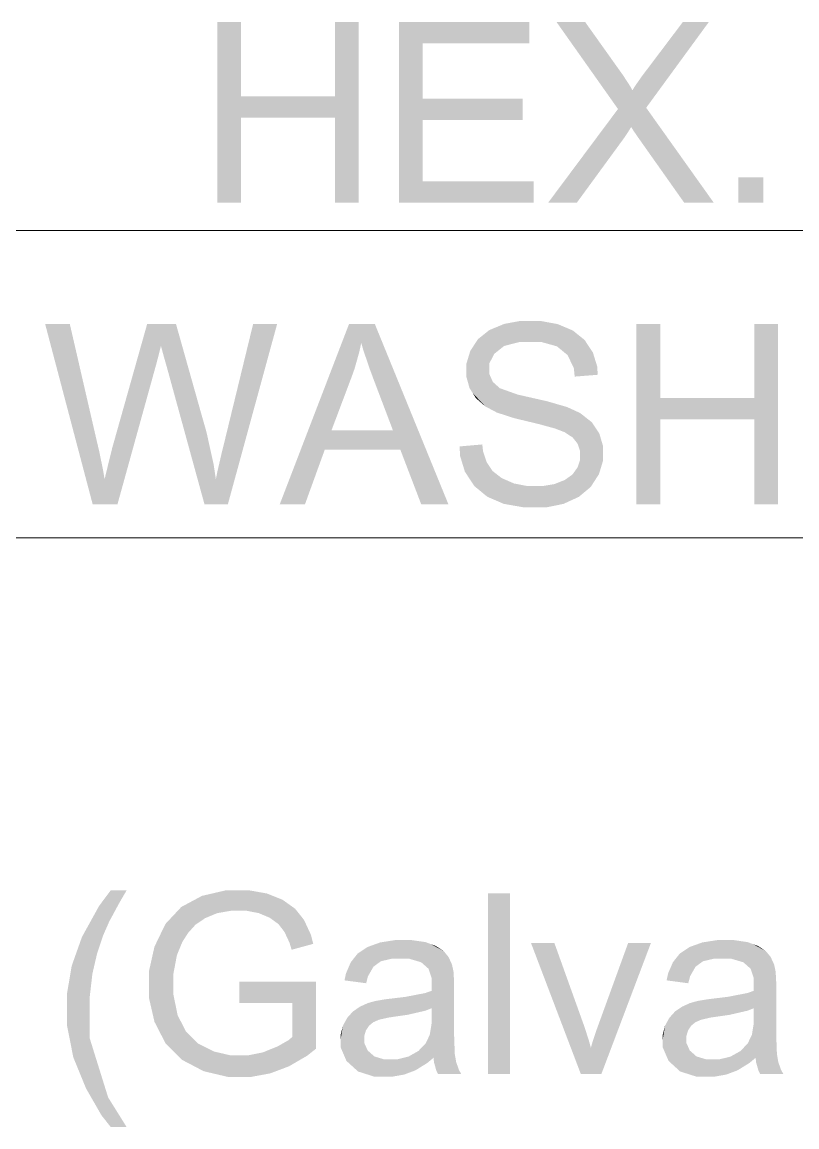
# Model space of a CAD drawing. Header units: millimetres. Extents: x 2 to 579, y 1 to 405.
# Drawn here: x 210.46 to 214.17, y 106.09 to 111.38 of the extents above; entities that cross this region are included whole.
import ezdxf

# ---------------------------------------------------------------- set-up
doc = ezdxf.new("R2010")
doc.units = ezdxf.units.MM
doc.linetypes.add('XKITLINE00', pattern=[0])
doc.layers.add('LinkedObject', color=7, linetype='Continuous', lineweight=0)

# ---------------------------------------------------------------- blocks, each defined once
blk = doc.blocks.new('*A4')
at = {"layer": 'LinkedObject'}
for points in [[(211.509, 111.0231), (211.395, 110.5142), (211.395, 111.3782)], [(211.509, 111.0231), (211.395, 111.3782), (211.509, 111.3782)], [(212.0724, 111.3782), (211.9583, 111.0231), (211.9583, 111.3782)], [(211.9583, 110.9212), (211.9583, 111.0231), (212.0724, 111.3782)], [(211.9583, 110.9212), (212.0724, 111.3782), (212.0724, 110.5142)], [(212.3782, 111.0119), (212.2642, 110.5142), (212.2642, 111.3782)], [(212.3782, 111.0119), (212.2642, 111.3782), (212.3782, 111.2763)], [(212.8888, 111.2763), (212.2642, 111.3782), (212.8888, 111.3782)], [(212.3782, 111.2763), (212.2642, 111.3782), (212.8888, 111.2763)], [(213.1557, 111.3782), (213.3125, 110.9621), (213.0186, 111.3782)], [(213.3127, 111.1574), (213.3125, 110.9621), (213.1557, 111.3782)], [(213.4474, 110.9681), (213.4491, 111.1483), (213.7469, 111.3782)], [(213.7469, 111.3782), (213.4491, 111.1483), (213.6225, 111.3782)], [(213.3372, 111.123), (213.3125, 110.9621), (213.3127, 111.1574)], [(213.4491, 111.1483), (213.4474, 110.9681), (213.4294, 111.1226)], [(213.3715, 111.0701), (213.3125, 110.9621), (213.3372, 111.123)], [(213.4294, 111.1226), (213.4474, 110.9681), (213.3956, 111.0743)], [(213.3814, 111.0516), (213.3125, 110.9621), (213.3715, 111.0701)], [(213.3125, 110.9621), (213.3814, 111.0516), (213.4474, 110.9681)], [(213.3956, 111.0743), (213.4474, 110.9681), (213.3814, 111.0516)], [(211.509, 110.9212), (211.395, 110.5142), (211.509, 111.0231)], [(211.509, 111.0231), (211.9583, 110.9212), (211.509, 110.9212)], [(211.9583, 111.0231), (211.9583, 110.9212), (211.509, 111.0231)], [(212.3782, 110.9099), (212.2642, 110.5142), (212.3782, 111.0119)], [(212.8569, 110.9099), (212.3782, 111.0119), (212.8569, 111.0119)], [(212.3782, 110.9099), (212.3782, 111.0119), (212.8569, 110.9099)], [(213.3125, 110.9621), (213.3347, 110.8137), (212.9788, 110.5142)], [(213.4474, 110.9681), (213.3757, 110.8757), (213.3125, 110.9621)], [(213.3347, 110.8137), (213.3125, 110.9621), (213.3411, 110.8224)], [(213.3411, 110.8224), (213.3125, 110.9621), (213.3616, 110.8534)], [(213.3616, 110.8534), (213.3125, 110.9621), (213.3757, 110.8757)], [(213.3757, 110.8757), (213.4474, 110.9681), (213.3843, 110.862)], [(213.3843, 110.862), (213.4474, 110.9681), (213.4022, 110.8352)], [(213.4022, 110.8352), (213.4474, 110.9681), (213.4115, 110.8221)], [(213.4115, 110.8221), (213.4474, 110.9681), (213.6289, 110.5142)], [(213.6289, 110.5142), (213.4474, 110.9681), (213.7703, 110.5142)], [(211.395, 110.5142), (211.509, 110.9212), (211.509, 110.5142)], [(211.9583, 110.9212), (212.0724, 110.5142), (211.9583, 110.5142)], [(212.3782, 110.6162), (212.2642, 110.5142), (212.3782, 110.9099)], [(212.9788, 110.5142), (213.3347, 110.8137), (213.116, 110.5142)], [(212.2642, 110.5142), (212.3782, 110.6162), (212.9087, 110.5142)], [(212.9087, 110.5142), (212.3782, 110.6162), (212.9087, 110.6162)], [(214.0086, 110.6352), (213.8876, 110.5142), (213.8876, 110.6352)], [(214.0086, 110.5142), (213.8876, 110.5142), (214.0086, 110.6352)], [(210.6893, 109.9332), (210.7989, 109.0692), (210.5713, 109.9332)], [(210.8199, 109.3667), (210.7989, 109.0692), (210.6893, 109.9332)], [(211.0597, 109.9332), (211.0995, 109.7273), (210.8953, 109.3496)], [(211.0995, 109.7273), (211.0597, 109.9332), (211.1053, 109.7482)], [(211.1053, 109.7482), (211.0597, 109.9332), (211.1183, 109.799)], [(211.1183, 109.799), (211.0597, 109.9332), (211.1256, 109.8289)], [(211.1974, 109.9332), (211.1256, 109.8289), (211.0597, 109.9332)], [(211.1256, 109.8289), (211.1974, 109.9332), (211.1278, 109.8193)], [(211.1278, 109.8193), (211.1974, 109.9332), (211.1417, 109.7685)], [(211.1417, 109.7685), (211.1974, 109.9332), (211.1535, 109.7273)], [(211.1535, 109.7273), (211.1974, 109.9332), (211.3206, 109.4955)], [(211.6816, 109.9332), (211.4316, 109.3778), (211.5667, 109.9332)], [(211.4457, 109.0692), (211.4316, 109.3778), (211.6816, 109.9332)], [(212.0257, 109.9332), (212.0372, 109.6772), (211.6939, 109.0692)], [(212.0372, 109.6772), (212.0257, 109.9332), (212.0519, 109.7182)], [(212.0519, 109.7182), (212.0257, 109.9332), (212.0752, 109.8009)], [(212.0752, 109.8009), (212.0257, 109.9332), (212.0838, 109.8425)], [(212.1488, 109.9332), (212.0838, 109.8425), (212.0257, 109.9332)], [(212.0838, 109.8425), (212.1488, 109.9332), (212.0941, 109.8072)], [(212.0941, 109.8072), (212.1488, 109.9332), (212.1247, 109.7173)], [(212.1247, 109.7173), (212.1488, 109.9332), (212.145, 109.6627)], [(212.145, 109.6627), (212.1488, 109.9332), (212.2354, 109.4243)], [(212.2354, 109.4243), (212.1488, 109.9332), (212.271, 109.331)], [(212.271, 109.331), (212.1488, 109.9332), (212.5012, 109.0692)], [(212.7679, 109.8278), (212.6968, 109.9037), (212.7325, 109.9184)], [(212.7681, 109.9332), (212.8434, 109.8468), (212.7325, 109.9184)], [(212.7325, 109.9184), (212.8434, 109.8468), (212.7679, 109.8278)], [(212.8473, 109.9479), (212.8434, 109.8468), (212.7681, 109.9332)], [(212.8908, 109.9479), (212.8434, 109.8468), (212.8473, 109.9479)], [(212.8434, 109.8468), (212.8908, 109.9479), (212.8952, 109.8468)], [(212.8908, 109.9479), (212.945, 109.8468), (212.8952, 109.8468)], [(213.0234, 109.9324), (212.8908, 109.9479), (212.9388, 109.9479)], [(213.0601, 109.917), (212.8908, 109.9479), (213.0234, 109.9324)], [(213.0202, 109.8259), (212.8908, 109.9479), (213.0601, 109.917)], [(212.945, 109.8468), (212.8908, 109.9479), (213.0202, 109.8259)], [(213.515, 109.5781), (213.4009, 109.0692), (213.4009, 109.9332)], [(213.515, 109.5781), (213.4009, 109.9332), (213.515, 109.9332)], [(214.0783, 109.9332), (213.9643, 109.5781), (213.9643, 109.9332)], [(213.9643, 109.4762), (213.9643, 109.5781), (214.0783, 109.9332)], [(213.9643, 109.4762), (214.0783, 109.9332), (214.0783, 109.0692)], [(212.6968, 109.9037), (212.7442, 109.8088), (212.6427, 109.8605)], [(212.7442, 109.8088), (212.6968, 109.9037), (212.7679, 109.8278)], [(213.0601, 109.917), (213.0457, 109.8049), (213.0202, 109.8259)], [(213.0967, 109.9015), (213.0457, 109.8049), (213.0601, 109.917)], [(213.0457, 109.8049), (213.0967, 109.9015), (213.0712, 109.784)], [(213.0712, 109.784), (213.0967, 109.9015), (213.1728, 109.8258)], [(213.1728, 109.8258), (213.0967, 109.9015), (213.1531, 109.8559)], [(212.6241, 109.832), (212.5871, 109.7096), (212.6056, 109.8035)], [(212.7205, 109.7898), (212.5871, 109.7096), (212.6241, 109.832)], [(212.6427, 109.8605), (212.7442, 109.8088), (212.6241, 109.832)], [(212.6241, 109.832), (212.7442, 109.8088), (212.7205, 109.7898)], [(213.1728, 109.8258), (213.101, 109.722), (213.0712, 109.784)], [(213.1925, 109.7958), (213.101, 109.722), (213.1728, 109.8258)], [(212.6056, 109.8035), (212.5871, 109.7096), (212.5871, 109.7423)], [(212.6968, 109.744), (212.5871, 109.7096), (212.7205, 109.7898)], [(213.2137, 109.7276), (213.101, 109.722), (213.1925, 109.7958)], [(210.8953, 109.3496), (211.0995, 109.7273), (210.9174, 109.0692)], [(211.3206, 109.4955), (211.334, 109.0692), (211.1535, 109.7273)], [(212.5871, 109.7096), (212.6968, 109.744), (212.6968, 109.7171)], [(212.6968, 109.6938), (212.5871, 109.7096), (212.6968, 109.7171)], [(212.5871, 109.7096), (212.6968, 109.6938), (212.5871, 109.6798)], [(213.2152, 109.6896), (213.101, 109.722), (213.2137, 109.7276)], [(213.101, 109.722), (213.2152, 109.6896), (213.1055, 109.6809)], [(211.6939, 109.0692), (212.0372, 109.6772), (211.9419, 109.4243)], [(212.5871, 109.6798), (212.6968, 109.6938), (212.6022, 109.626)], [(212.6022, 109.626), (212.6968, 109.6938), (212.6173, 109.6019)], [(212.6173, 109.6019), (212.6968, 109.6938), (212.7136, 109.6555)], [(212.7136, 109.6555), (212.6784, 109.5376), (212.6173, 109.6019)], [(212.7303, 109.6405), (212.6784, 109.5376), (212.7136, 109.6555)], [(212.6173, 109.6019), (212.6784, 109.5376), (212.6324, 109.5779)], [(212.6784, 109.5376), (212.7303, 109.6405), (212.7093, 109.5214)], [(212.7093, 109.5214), (212.7303, 109.6405), (212.7468, 109.6255)], [(212.7093, 109.5214), (212.7468, 109.6255), (212.7331, 109.5087)], [(212.7331, 109.5087), (212.7468, 109.6255), (212.8163, 109.4818)], [(212.8163, 109.4818), (212.7468, 109.6255), (212.833, 109.5947)], [(212.8163, 109.4818), (212.833, 109.5947), (212.8758, 109.4675)], [(212.8758, 109.4675), (212.833, 109.5947), (212.9026, 109.5789)], [(212.8758, 109.4675), (212.9026, 109.5789), (212.9353, 109.4532)], [(212.9353, 109.4532), (212.9026, 109.5789), (212.9722, 109.5631)], [(212.9353, 109.4532), (212.9722, 109.5631), (213.0121, 109.4321)], [(213.0121, 109.4321), (212.9722, 109.5631), (213.0295, 109.4253)], [(213.0295, 109.4253), (212.9722, 109.5631), (213.0566, 109.415)], [(213.0678, 109.5356), (213.0566, 109.415), (212.9722, 109.5631)], [(213.515, 109.4762), (213.4009, 109.0692), (213.515, 109.5781)], [(213.515, 109.5781), (213.9643, 109.4762), (213.515, 109.4762)], [(213.9643, 109.5781), (213.9643, 109.4762), (213.515, 109.5781)], [(211.3437, 109.4142), (211.334, 109.0692), (211.3206, 109.4955)], [(213.0937, 109.5238), (213.0566, 109.415), (213.0678, 109.5356)], [(213.0566, 109.415), (213.0937, 109.5238), (213.0956, 109.3895)], [(213.0956, 109.3895), (213.0937, 109.5238), (213.1315, 109.5064)], [(213.0956, 109.3895), (213.1315, 109.5064), (213.1075, 109.3744)], [(213.1075, 109.3744), (213.1315, 109.5064), (213.1195, 109.3592)], [(213.1315, 109.5064), (213.2051, 109.4358), (213.1195, 109.3592)], [(213.2051, 109.4358), (213.1315, 109.5064), (213.1872, 109.4624)], [(213.4009, 109.0692), (213.515, 109.4762), (213.515, 109.0692)], [(213.9643, 109.4762), (214.0783, 109.0692), (213.9643, 109.0692)], [(211.3775, 109.2615), (211.334, 109.0692), (211.3437, 109.4142)], [(211.9094, 109.331), (211.6939, 109.0692), (211.9419, 109.4243)], [(211.9419, 109.4243), (212.271, 109.331), (211.9094, 109.331)], [(212.2354, 109.4243), (212.271, 109.331), (211.9419, 109.4243)], [(213.1195, 109.3592), (213.2051, 109.4358), (213.1314, 109.3237)], [(213.1314, 109.3237), (213.2051, 109.4358), (213.2231, 109.4091)], [(213.1314, 109.3237), (213.2231, 109.4091), (213.1314, 109.3034)], [(213.1314, 109.3034), (213.2231, 109.4091), (213.1314, 109.2834)], [(213.2231, 109.4091), (213.2411, 109.313), (213.1314, 109.2834)], [(213.2411, 109.313), (213.2231, 109.4091), (213.2411, 109.3477)], [(210.8304, 109.3222), (210.7989, 109.0692), (210.8199, 109.3667)], [(210.8923, 109.339), (210.9174, 109.0692), (210.8727, 109.2592)], [(210.8953, 109.3496), (210.9174, 109.0692), (210.8923, 109.339)], [(211.4316, 109.3778), (211.4457, 109.0692), (211.4184, 109.3247)], [(212.6669, 109.3236), (212.5551, 109.3466), (212.6631, 109.3561)], [(212.5551, 109.3466), (212.6024, 109.1914), (212.5563, 109.3033)], [(212.6669, 109.3236), (212.6024, 109.1914), (212.5551, 109.3466)], [(210.8484, 109.2339), (210.7989, 109.0692), (210.8304, 109.3222)], [(211.4184, 109.3247), (211.4457, 109.0692), (211.3967, 109.2309)], [(211.6939, 109.0692), (211.9094, 109.331), (211.8146, 109.0692)], [(212.271, 109.331), (212.5012, 109.0692), (212.3711, 109.0692)], [(212.5563, 109.3033), (212.6024, 109.1914), (212.5799, 109.2257)], [(212.6847, 109.2703), (212.6024, 109.1914), (212.6669, 109.3236)], [(213.1192, 109.2464), (213.2411, 109.313), (213.2214, 109.2137)], [(213.1314, 109.2834), (213.2411, 109.313), (213.1192, 109.2464)], [(213.2214, 109.2137), (213.2411, 109.313), (213.2411, 109.2786)], [(210.856, 109.1901), (210.7989, 109.0692), (210.8484, 109.2339)], [(210.8727, 109.2592), (210.9174, 109.0692), (210.856, 109.1901)], [(211.3883, 109.1901), (211.334, 109.0692), (211.3775, 109.2615)], [(211.3967, 109.2309), (211.4457, 109.0692), (211.3883, 109.1901)], [(212.6024, 109.1914), (212.6847, 109.2703), (212.6249, 109.1571)], [(212.6249, 109.1571), (212.6847, 109.2703), (212.6869, 109.1058)], [(212.6986, 109.2495), (212.6869, 109.1058), (212.6847, 109.2703)], [(212.7126, 109.2287), (212.6869, 109.1058), (212.6986, 109.2495)], [(213.1192, 109.2464), (213.2214, 109.2137), (213.107, 109.2294)], [(210.856, 109.1901), (210.9174, 109.0692), (210.7989, 109.0692)], [(211.3883, 109.1901), (211.4457, 109.0692), (211.334, 109.0692)], [(212.7126, 109.2287), (212.7264, 109.0887), (212.6869, 109.1058)], [(212.7559, 109.195), (212.7264, 109.0887), (212.7126, 109.2287)], [(212.7264, 109.0887), (212.7559, 109.195), (212.766, 109.0716)], [(212.7853, 109.1822), (212.766, 109.0716), (212.7559, 109.195)], [(212.8147, 109.1693), (212.766, 109.0716), (212.7853, 109.1822)], [(213.0576, 109.1857), (213.182, 109.1527), (213.0327, 109.176)], [(213.0948, 109.2124), (213.2017, 109.1832), (213.0576, 109.1857)], [(213.0576, 109.1857), (213.2017, 109.1832), (213.182, 109.1527)], [(213.107, 109.2294), (213.2214, 109.2137), (213.0948, 109.2124)], [(213.2017, 109.1832), (213.0948, 109.2124), (213.2214, 109.2137)], [(212.8147, 109.1693), (212.864, 109.0545), (212.766, 109.0716)], [(212.8808, 109.1565), (212.864, 109.0545), (212.8147, 109.1693)], [(212.8808, 109.1565), (212.9225, 109.0545), (212.864, 109.0545)], [(212.9175, 109.1565), (212.9225, 109.0545), (212.8808, 109.1565)], [(212.9175, 109.1565), (212.9686, 109.0545), (212.9225, 109.0545)], [(212.9501, 109.1565), (212.9686, 109.0545), (212.9175, 109.1565)], [(213.0077, 109.1662), (213.0886, 109.0884), (212.9501, 109.1565)], [(212.9501, 109.1565), (213.0886, 109.0884), (212.9686, 109.0545)], [(213.0327, 109.176), (213.182, 109.1527), (213.0077, 109.1662)], [(213.1254, 109.1053), (213.0077, 109.1662), (213.182, 109.1527)], [(213.0886, 109.0884), (213.0077, 109.1662), (213.1254, 109.1053)], [(212.9686, 109.0545), (213.0886, 109.0884), (213.0517, 109.0715)], [(210.9253, 107.1592), (210.8296, 107.1466), (210.8849, 107.2205)], [(210.9253, 107.1592), (210.8849, 107.2205), (210.9609, 107.2205)], [(211.4361, 107.2213), (211.2726, 107.1683), (211.3221, 107.1948)], [(211.4617, 107.1237), (211.2726, 107.1683), (211.4361, 107.2213)], [(211.5009, 107.1237), (211.4361, 107.2213), (211.5007, 107.2213)], [(211.4617, 107.1237), (211.4361, 107.2213), (211.5009, 107.1237)], [(211.5007, 107.2213), (211.5336, 107.1237), (211.5009, 107.1237)], [(211.5475, 107.2213), (211.5336, 107.1237), (211.5007, 107.2213)], [(211.5336, 107.1237), (211.5475, 107.2213), (211.5932, 107.1123)], [(211.6701, 107.191), (211.5475, 107.2213), (211.6322, 107.2062)], [(211.5932, 107.1123), (211.5475, 107.2213), (211.6701, 107.191)], [(211.2726, 107.1683), (211.1208, 107.0059), (211.2231, 107.1418)], [(211.3368, 107.0879), (211.1208, 107.0059), (211.2726, 107.1683)], [(211.2726, 107.1683), (211.3654, 107.0998), (211.3368, 107.0879)], [(211.3654, 107.0998), (211.2726, 107.1683), (211.3939, 107.1118)], [(211.3939, 107.1118), (211.2726, 107.1683), (211.4617, 107.1237)], [(211.5932, 107.1123), (211.6701, 107.191), (211.62, 107.101)], [(211.6701, 107.191), (211.6468, 107.0896), (211.62, 107.101)], [(211.6468, 107.0896), (211.6701, 107.191), (211.6881, 107.0594)], [(211.7673, 107.1335), (211.6701, 107.191), (211.708, 107.1758)], [(211.7889, 107.1064), (211.6701, 107.191), (211.7673, 107.1335)], [(211.6881, 107.0594), (211.6701, 107.191), (211.7889, 107.1064)], [(212.7961, 107.2066), (212.6898, 106.3426), (212.6898, 107.2066)], [(212.7961, 106.3426), (212.6898, 106.3426), (212.7961, 107.2066)], [(210.8666, 107.0456), (210.7477, 106.9982), (210.8296, 107.1466)], [(210.8781, 107.0718), (210.8296, 107.1466), (210.9253, 107.1592)], [(210.8666, 107.0456), (210.8296, 107.1466), (210.8781, 107.0718)], [(211.2231, 107.1418), (211.1208, 107.0059), (211.1472, 107.0606)], [(211.2906, 107.0565), (211.1208, 107.0059), (211.3368, 107.0879)], [(211.6881, 107.0594), (211.7889, 107.1064), (211.7025, 107.0405)], [(211.7889, 107.1064), (211.7169, 107.0216), (211.7025, 107.0405)], [(211.7169, 107.0216), (211.7889, 107.1064), (211.7411, 106.9697)], [(211.7411, 106.9697), (211.7889, 107.1064), (211.8431, 107.0086)], [(211.8431, 107.0086), (211.7889, 107.1064), (211.8104, 107.0793)], [(210.8487, 107.0049), (210.7477, 106.9982), (210.8666, 107.0456)], [(211.2731, 107.037), (211.1208, 107.0059), (211.2906, 107.0565)], [(211.2556, 107.0175), (211.1208, 107.0059), (211.2731, 107.037)], [(211.2283, 106.9748), (211.1208, 107.0059), (211.2556, 107.0175)], [(211.7411, 106.9697), (211.8431, 107.0086), (211.7508, 106.9367)], [(211.7508, 106.9367), (211.8431, 107.0086), (211.8543, 106.965)], [(210.7212, 106.9237), (210.8487, 107.0049), (210.8204, 106.9201)], [(210.7477, 106.9982), (210.8487, 107.0049), (210.7212, 106.9237)], [(211.1208, 107.0059), (211.0681, 106.8336), (211.0945, 106.9513)], [(211.2021, 106.9114), (211.0681, 106.8336), (211.1208, 107.0059)], [(211.1208, 107.0059), (211.2283, 106.9748), (211.2186, 106.9515)], [(211.2021, 106.9114), (211.1208, 107.0059), (211.2186, 106.9515)], [(212.144, 106.9608), (212.1779, 106.8817), (212.1134, 106.9497)], [(212.2457, 106.9829), (212.144, 106.9608), (212.1747, 106.9718)], [(212.2331, 106.8947), (212.144, 106.9608), (212.2457, 106.9829)], [(212.1779, 106.8817), (212.144, 106.9608), (212.2331, 106.8947)], [(212.2331, 106.8947), (212.2457, 106.9829), (212.2705, 106.8947)], [(212.2705, 106.8947), (212.2457, 106.9829), (212.3105, 106.8947)], [(212.2861, 106.9829), (212.3105, 106.8947), (212.2457, 106.9829)], [(212.3912, 106.9734), (212.2861, 106.9829), (212.3261, 106.9829)], [(212.4163, 106.964), (212.2861, 106.9829), (212.3912, 106.9734)], [(212.3708, 106.8768), (212.2861, 106.9829), (212.4163, 106.964)], [(212.3105, 106.8947), (212.2861, 106.9829), (212.3708, 106.8768)], [(212.3708, 106.8768), (212.4163, 106.964), (212.3911, 106.8589)], [(212.3911, 106.8589), (212.4163, 106.964), (212.4061, 106.8456)], [(212.4163, 106.964), (212.4211, 106.8001), (212.4061, 106.8456)], [(212.4899, 106.9165), (212.4211, 106.8001), (212.4163, 106.964)], [(212.4782, 106.9308), (212.4163, 106.964), (212.4413, 106.9546)], [(212.4899, 106.9165), (212.4163, 106.964), (212.4782, 106.9308)], [(213.0082, 106.969), (213.1344, 106.3426), (212.8963, 106.969)], [(213.1427, 106.5939), (213.1344, 106.3426), (213.0082, 106.969)], [(213.47, 106.969), (213.2222, 106.5868), (213.3611, 106.969)], [(213.2333, 106.3426), (213.2222, 106.5868), (213.47, 106.969)], [(213.6854, 106.9608), (213.7193, 106.8817), (213.6548, 106.9497)], [(213.7871, 106.9829), (213.6854, 106.9608), (213.7161, 106.9718)], [(213.7745, 106.8947), (213.6854, 106.9608), (213.7871, 106.9829)], [(213.7193, 106.8817), (213.6854, 106.9608), (213.7745, 106.8947)], [(213.7745, 106.8947), (213.7871, 106.9829), (213.8119, 106.8947)], [(213.8119, 106.8947), (213.7871, 106.9829), (213.8519, 106.8947)], [(213.8274, 106.9829), (213.8519, 106.8947), (213.7871, 106.9829)], [(213.9326, 106.9734), (213.8274, 106.9829), (213.8675, 106.9829)], [(213.9577, 106.964), (213.8274, 106.9829), (213.9326, 106.9734)], [(213.9122, 106.8768), (213.8274, 106.9829), (213.9577, 106.964)], [(213.8519, 106.8947), (213.8274, 106.9829), (213.9122, 106.8768)], [(213.9122, 106.8768), (213.9577, 106.964), (213.9325, 106.8589)], [(213.9325, 106.8589), (213.9577, 106.964), (213.9475, 106.8456)], [(213.9577, 106.964), (213.9625, 106.8001), (213.9475, 106.8456)], [(214.0313, 106.9165), (213.9625, 106.8001), (213.9577, 106.964)], [(214.0195, 106.9308), (213.9577, 106.964), (213.9827, 106.9546)], [(214.0313, 106.9165), (213.9577, 106.964), (214.0195, 106.9308)], [(210.81, 106.876), (210.6985, 106.8595), (210.7212, 106.9237)], [(210.81, 106.876), (210.7212, 106.9237), (210.8204, 106.9201)], [(211.1856, 106.8244), (211.0681, 106.8336), (211.2021, 106.9114)], [(212.0666, 106.9182), (212.1779, 106.8817), (212.0504, 106.8977)], [(212.1134, 106.9497), (212.1779, 106.8817), (212.0666, 106.9182)], [(212.5017, 106.9022), (212.4211, 106.8001), (212.4899, 106.9165)], [(213.6079, 106.9182), (213.7193, 106.8817), (213.5917, 106.8977)], [(213.6548, 106.9497), (213.7193, 106.8817), (213.6079, 106.9182)], [(214.0431, 106.9022), (213.9625, 106.8001), (214.0313, 106.9165)], [(210.7974, 106.8209), (210.6758, 106.7252), (210.6985, 106.8595)], [(210.7974, 106.8209), (210.6985, 106.8595), (210.81, 106.876)], [(212.0504, 106.8977), (212.0038, 106.7902), (212.0341, 106.8772)], [(212.1423, 106.8556), (212.0038, 106.7902), (212.0504, 106.8977)], [(212.0341, 106.8772), (212.0038, 106.7902), (212.0109, 106.8235)], [(212.116, 106.8095), (212.0038, 106.7902), (212.1423, 106.8556)], [(212.1423, 106.8556), (212.0504, 106.8977), (212.1601, 106.8687)], [(212.1601, 106.8687), (212.0504, 106.8977), (212.1779, 106.8817)], [(212.5182, 106.8661), (212.4211, 106.8001), (212.5017, 106.9022)], [(212.5229, 106.8443), (212.4211, 106.8001), (212.5182, 106.8661)], [(213.5917, 106.8977), (213.5452, 106.7902), (213.5755, 106.8772)], [(213.6837, 106.8556), (213.5452, 106.7902), (213.5917, 106.8977)], [(213.5755, 106.8772), (213.5452, 106.7902), (213.5522, 106.8235)], [(213.6574, 106.8095), (213.5452, 106.7902), (213.6837, 106.8556)], [(213.6837, 106.8556), (213.5917, 106.8977), (213.7015, 106.8687)], [(213.7015, 106.8687), (213.5917, 106.8977), (213.7193, 106.8817)], [(214.0596, 106.8661), (213.9625, 106.8001), (214.0431, 106.9022)], [(214.0643, 106.8443), (213.9625, 106.8001), (214.0596, 106.8661)], [(210.7847, 106.7102), (210.6758, 106.7252), (210.7974, 106.8209)], [(211.0681, 106.8336), (211.1856, 106.8244), (211.0681, 106.7705)], [(211.0681, 106.7705), (211.1856, 106.8244), (211.1856, 106.7775)], [(212.0038, 106.7902), (212.116, 106.8095), (212.1075, 106.7764)], [(212.4208, 106.751), (212.5256, 106.8308), (212.4205, 106.7401)], [(212.4205, 106.7401), (212.5256, 106.8308), (212.4211, 106.6571)], [(212.4211, 106.7648), (212.5256, 106.8308), (212.4208, 106.751)], [(212.4211, 106.8001), (212.5229, 106.8443), (212.5256, 106.8308)], [(212.4211, 106.8001), (212.5256, 106.8308), (212.4211, 106.7677)], [(212.4211, 106.7677), (212.5256, 106.8308), (212.4211, 106.7648)], [(212.5282, 106.7818), (212.4211, 106.6571), (212.5256, 106.8308)], [(213.5452, 106.7902), (213.6574, 106.8095), (213.6489, 106.7764)], [(213.9622, 106.751), (214.067, 106.8308), (213.9619, 106.7401)], [(213.9619, 106.7401), (214.067, 106.8308), (213.9625, 106.6571)], [(213.9625, 106.7648), (214.067, 106.8308), (213.9622, 106.751)], [(213.9625, 106.8001), (214.0643, 106.8443), (214.067, 106.8308)], [(213.9625, 106.8001), (214.067, 106.8308), (213.9625, 106.7677)], [(213.9625, 106.7677), (214.067, 106.8308), (213.9625, 106.7648)], [(214.0696, 106.7818), (213.9625, 106.6571), (214.067, 106.8308)], [(211.1856, 106.7197), (211.0681, 106.7705), (211.1856, 106.7775)], [(211.0681, 106.7705), (211.1211, 106.5401), (211.0681, 106.7069)], [(211.1856, 106.7197), (211.1211, 106.5401), (211.0681, 106.7705)], [(211.5009, 106.7833), (211.755, 106.6813), (211.5009, 106.6813)], [(211.8673, 106.7833), (211.755, 106.6813), (211.5009, 106.7833)], [(211.755, 106.5204), (211.8673, 106.7833), (211.8673, 106.4628)], [(211.755, 106.6813), (211.8673, 106.7833), (211.755, 106.5204)], [(212.5282, 106.7465), (212.4205, 106.6182), (212.4211, 106.6571)], [(212.5282, 106.6051), (212.4205, 106.6182), (212.5282, 106.7465)], [(212.5282, 106.7465), (212.4211, 106.6571), (212.5282, 106.7818)], [(214.0696, 106.7465), (213.9619, 106.6182), (213.9625, 106.6571)], [(214.0696, 106.6051), (213.9619, 106.6182), (214.0696, 106.7465)], [(214.0696, 106.7465), (213.9625, 106.6571), (214.0696, 106.7818)], [(210.6758, 106.7252), (210.7847, 106.7102), (210.6758, 106.6551)], [(210.6758, 106.6551), (210.7847, 106.7102), (210.7847, 106.6545)], [(211.0681, 106.7069), (211.1211, 106.5401), (211.0946, 106.5917)], [(211.2055, 106.623), (211.1211, 106.5401), (211.1856, 106.7197)], [(212.1531, 106.6918), (212.1689, 106.6017), (212.1375, 106.6876)], [(212.2001, 106.6997), (212.2152, 106.6123), (212.1531, 106.6918)], [(212.1531, 106.6918), (212.2152, 106.6123), (212.1689, 106.6017)], [(212.2316, 106.7035), (212.2479, 106.617), (212.2001, 106.6997)], [(212.2001, 106.6997), (212.2479, 106.617), (212.2152, 106.6123)], [(212.2958, 106.7112), (212.3056, 106.6253), (212.2316, 106.7035)], [(212.2316, 106.7035), (212.3056, 106.6253), (212.2479, 106.617)], [(212.3902, 106.7295), (212.4211, 106.6571), (212.2958, 106.7112)], [(212.2958, 106.7112), (212.4211, 106.6571), (212.3056, 106.6253)], [(212.4205, 106.7401), (212.4211, 106.6571), (212.3902, 106.7295)], [(213.6944, 106.6918), (213.7103, 106.6017), (213.6788, 106.6876)], [(213.7415, 106.6997), (213.7566, 106.6123), (213.6944, 106.6918)], [(213.6944, 106.6918), (213.7566, 106.6123), (213.7103, 106.6017)], [(213.773, 106.7035), (213.7893, 106.617), (213.7415, 106.6997)], [(213.7415, 106.6997), (213.7893, 106.617), (213.7566, 106.6123)], [(213.8371, 106.7112), (213.847, 106.6253), (213.773, 106.7035)], [(213.773, 106.7035), (213.847, 106.6253), (213.7893, 106.617)], [(213.9316, 106.7295), (213.9625, 106.6571), (213.8371, 106.7112)], [(213.8371, 106.7112), (213.9625, 106.6571), (213.847, 106.6253)], [(213.9619, 106.7401), (213.9625, 106.6571), (213.9316, 106.7295)], [(210.6758, 106.6551), (210.7847, 106.6545), (210.6758, 106.5756)], [(210.6758, 106.5756), (210.7847, 106.6545), (210.7062, 106.4219)], [(210.7062, 106.4219), (210.7847, 106.6545), (210.7365, 106.3477)], [(210.7365, 106.3477), (210.7847, 106.6545), (210.7847, 106.5129)], [(212.0443, 106.6414), (212.1136, 106.5613), (212.017, 106.6109)], [(212.1209, 106.5726), (212.0443, 106.6414), (212.0613, 106.6529)], [(212.1136, 106.5613), (212.0443, 106.6414), (212.1209, 106.5726)], [(212.0782, 106.6644), (212.1418, 106.5899), (212.0613, 106.6529)], [(212.0613, 106.6529), (212.1418, 106.5899), (212.1209, 106.5726)], [(212.1163, 106.6817), (212.1418, 106.5899), (212.0782, 106.6644)], [(212.1375, 106.6876), (212.1418, 106.5899), (212.1163, 106.6817)], [(212.1418, 106.5899), (212.1375, 106.6876), (212.1554, 106.5958)], [(212.1554, 106.5958), (212.1375, 106.6876), (212.1689, 106.6017)], [(212.3056, 106.6253), (212.4211, 106.6571), (212.3922, 106.6453)], [(213.5857, 106.6414), (213.6549, 106.5613), (213.5584, 106.6109)], [(213.6623, 106.5726), (213.5857, 106.6414), (213.6026, 106.6529)], [(213.6549, 106.5613), (213.5857, 106.6414), (213.6623, 106.5726)], [(213.6196, 106.6644), (213.6832, 106.5899), (213.6026, 106.6529)], [(213.6026, 106.6529), (213.6832, 106.5899), (213.6623, 106.5726)], [(213.6577, 106.6817), (213.6832, 106.5899), (213.6196, 106.6644)], [(213.6788, 106.6876), (213.6832, 106.5899), (213.6577, 106.6817)], [(213.6832, 106.5899), (213.6788, 106.6876), (213.6968, 106.5958)], [(213.6968, 106.5958), (213.6788, 106.6876), (213.7103, 106.6017)], [(213.847, 106.6253), (213.9625, 106.6571), (213.9336, 106.6453)], [(211.1211, 106.5401), (211.2055, 106.623), (211.2254, 106.5841)], [(212.0065, 106.5919), (211.9857, 106.5079), (211.9961, 106.5729)], [(212.1062, 106.5499), (211.9857, 106.5079), (212.0065, 106.5919)], [(212.017, 106.6109), (212.1136, 106.5613), (212.0065, 106.5919)], [(212.0065, 106.5919), (212.1136, 106.5613), (212.1062, 106.5499)], [(212.412, 106.53), (212.5282, 106.6051), (212.5282, 106.5311)], [(212.4205, 106.5831), (212.5282, 106.6051), (212.412, 106.53)], [(212.5282, 106.6051), (212.4205, 106.5831), (212.4205, 106.6182)], [(213.1536, 106.5635), (213.1344, 106.3426), (213.1427, 106.5939)], [(213.2222, 106.5868), (213.2333, 106.3426), (213.2095, 106.552)], [(213.5479, 106.5919), (213.527, 106.5079), (213.5375, 106.5729)], [(213.6476, 106.5499), (213.527, 106.5079), (213.5479, 106.5919)], [(213.5584, 106.6109), (213.6549, 106.5613), (213.5479, 106.5919)], [(213.5479, 106.5919), (213.6549, 106.5613), (213.6476, 106.5499)], [(213.9534, 106.53), (214.0696, 106.6051), (214.0696, 106.5311)], [(213.9619, 106.5831), (214.0696, 106.6051), (213.9534, 106.53)], [(214.0696, 106.6051), (213.9619, 106.5831), (213.9619, 106.6182)], [(211.2453, 106.5452), (211.1211, 106.5401), (211.2254, 106.5841)], [(211.2453, 106.5452), (211.2782, 106.3825), (211.1211, 106.5401)], [(211.1211, 106.5401), (211.2782, 106.3825), (211.1476, 106.4885)], [(211.3032, 106.4874), (211.2782, 106.3825), (211.2453, 106.5452)], [(211.9961, 106.5729), (211.9857, 106.5079), (211.9857, 106.5309)], [(212.0988, 106.5247), (211.9857, 106.5079), (212.1062, 106.5499)], [(213.1736, 106.5004), (213.1344, 106.3426), (213.1536, 106.5635)], [(213.2095, 106.552), (213.2333, 106.3426), (213.1898, 106.4925)], [(213.5375, 106.5729), (213.527, 106.5079), (213.527, 106.5309)], [(213.6402, 106.5247), (213.527, 106.5079), (213.6476, 106.5499)], [(210.7847, 106.5129), (210.841, 106.144), (210.7365, 106.3477)], [(210.8728, 106.23), (210.841, 106.144), (210.7847, 106.5129)], [(211.1476, 106.4885), (211.2782, 106.3825), (211.2262, 106.4097)], [(211.2782, 106.3825), (211.3032, 106.4874), (211.3412, 106.4685)], [(211.7367, 106.5042), (211.8673, 106.4628), (211.6831, 106.4737)], [(211.755, 106.5204), (211.8673, 106.4628), (211.7367, 106.5042)], [(211.9857, 106.5079), (212.0988, 106.5247), (212.0988, 106.5108)], [(212.0988, 106.4896), (211.9857, 106.5079), (212.0988, 106.5108)], [(211.9857, 106.5079), (212.0988, 106.4896), (211.9857, 106.4687)], [(211.9857, 106.4687), (212.0988, 106.4896), (212.0133, 106.4044)], [(212.0133, 106.4044), (212.0988, 106.4896), (212.041, 106.3792)], [(212.041, 106.3792), (212.0988, 106.4896), (212.1149, 106.4542)], [(212.3573, 106.452), (212.5282, 106.5311), (212.5316, 106.4376)], [(212.3923, 106.4887), (212.5282, 106.5311), (212.3573, 106.452)], [(212.4035, 106.512), (212.5282, 106.5311), (212.3923, 106.4887)], [(212.5282, 106.5311), (212.4035, 106.512), (212.412, 106.53)], [(213.1827, 106.4677), (213.1344, 106.3426), (213.1736, 106.5004)], [(213.1898, 106.4925), (213.2333, 106.3426), (213.1827, 106.4677)], [(213.527, 106.5079), (213.6402, 106.5247), (213.6402, 106.5108)], [(213.6402, 106.4896), (213.527, 106.5079), (213.6402, 106.5108)], [(213.527, 106.5079), (213.6402, 106.4896), (213.527, 106.4687)], [(213.527, 106.4687), (213.6402, 106.4896), (213.5547, 106.4044)], [(213.5547, 106.4044), (213.6402, 106.4896), (213.5824, 106.3792)], [(213.5824, 106.3792), (213.6402, 106.4896), (213.6562, 106.4542)], [(213.8987, 106.452), (214.0696, 106.5311), (214.073, 106.4376)], [(213.9337, 106.4887), (214.0696, 106.5311), (213.8987, 106.452)], [(213.9448, 106.512), (214.0696, 106.5311), (213.9337, 106.4887)], [(214.0696, 106.5311), (213.9448, 106.512), (213.9534, 106.53)], [(211.3792, 106.4496), (211.2782, 106.3825), (211.3412, 106.4685)], [(211.3792, 106.4496), (211.5095, 106.3279), (211.2782, 106.3825)], [(211.46, 106.4308), (211.5095, 106.3279), (211.3792, 106.4496)], [(211.5095, 106.3279), (211.46, 106.4308), (211.5027, 106.4308)], [(211.5027, 106.4308), (211.5567, 106.3279), (211.5095, 106.3279)], [(211.5398, 106.4308), (211.5567, 106.3279), (211.5027, 106.4308)], [(211.6123, 106.4451), (211.6486, 106.3449), (211.5398, 106.4308)], [(211.5398, 106.4308), (211.6486, 106.3449), (211.5567, 106.3279)], [(211.6934, 106.3618), (211.6123, 106.4451), (211.6477, 106.4594)], [(211.6486, 106.3449), (211.6123, 106.4451), (211.6934, 106.3618)], [(211.6831, 106.4737), (211.7382, 106.3788), (211.6477, 106.4594)], [(211.6477, 106.4594), (211.7382, 106.3788), (211.6934, 106.3618)], [(211.6831, 106.4737), (211.8673, 106.4628), (211.7382, 106.3788)], [(211.7382, 106.3788), (211.8673, 106.4628), (211.8251, 106.4293)], [(212.1149, 106.4542), (212.0686, 106.354), (212.041, 106.3792)], [(212.1309, 106.4401), (212.0686, 106.354), (212.1149, 106.4542)], [(212.1469, 106.4259), (212.0686, 106.354), (212.1309, 106.4401)], [(212.4297, 106.4195), (212.3097, 106.4252), (212.3335, 106.4386)], [(212.3573, 106.452), (212.5316, 106.4376), (212.3335, 106.4386)], [(212.5316, 106.4376), (212.4297, 106.4195), (212.3335, 106.4386)], [(212.4297, 106.4195), (212.5316, 106.4376), (212.4322, 106.3975)], [(212.4322, 106.3975), (212.5316, 106.4376), (212.535, 106.4179)], [(213.1827, 106.4677), (213.2333, 106.3426), (213.1344, 106.3426)], [(213.6562, 106.4542), (213.61, 106.354), (213.5824, 106.3792)], [(213.6723, 106.4401), (213.61, 106.354), (213.6562, 106.4542)], [(213.6883, 106.4259), (213.61, 106.354), (213.6723, 106.4401)], [(213.9711, 106.4195), (213.851, 106.4252), (213.8749, 106.4386)], [(213.8987, 106.452), (214.073, 106.4376), (213.8749, 106.4386)], [(214.073, 106.4376), (213.9711, 106.4195), (213.8749, 106.4386)], [(213.9711, 106.4195), (214.073, 106.4376), (213.9735, 106.3975)], [(213.9735, 106.3975), (214.073, 106.4376), (214.0764, 106.4179)], [(211.2782, 106.3825), (211.5095, 106.3279), (211.3302, 106.3552)], [(212.0686, 106.354), (212.1469, 106.4259), (212.1478, 106.3288)], [(212.1993, 106.3288), (212.1469, 106.4259), (212.1938, 106.4118)], [(212.1478, 106.3288), (212.1469, 106.4259), (212.1993, 106.3288)], [(212.1938, 106.4118), (212.2305, 106.3288), (212.1993, 106.3288)], [(212.2247, 106.4118), (212.2305, 106.3288), (212.1938, 106.4118)], [(212.2553, 106.4118), (212.2305, 106.3288), (212.2247, 106.4118)], [(212.2305, 106.3288), (212.2553, 106.4118), (212.2889, 106.3391)], [(212.3161, 106.3493), (212.2553, 106.4118), (212.3097, 106.4252)], [(212.2889, 106.3391), (212.2553, 106.4118), (212.3161, 106.3493)], [(212.4001, 106.3947), (212.3097, 106.4252), (212.4297, 106.4195)], [(212.3433, 106.3595), (212.3097, 106.4252), (212.4001, 106.3947)], [(212.3161, 106.3493), (212.3097, 106.4252), (212.3433, 106.3595)], [(212.535, 106.4179), (212.443, 106.3591), (212.4322, 106.3975)], [(212.5384, 106.3983), (212.443, 106.3591), (212.535, 106.4179)], [(212.5384, 106.3983), (212.4513, 106.3426), (212.443, 106.3591)], [(212.5519, 106.3606), (212.4513, 106.3426), (212.5384, 106.3983)], [(213.61, 106.354), (213.6883, 106.4259), (213.6892, 106.3288)], [(213.7407, 106.3288), (213.6883, 106.4259), (213.7352, 106.4118)], [(213.6892, 106.3288), (213.6883, 106.4259), (213.7407, 106.3288)], [(213.7352, 106.4118), (213.7718, 106.3288), (213.7407, 106.3288)], [(213.7661, 106.4118), (213.7718, 106.3288), (213.7352, 106.4118)], [(213.7966, 106.4118), (213.7718, 106.3288), (213.7661, 106.4118)], [(213.7718, 106.3288), (213.7966, 106.4118), (213.8303, 106.3391)], [(213.8575, 106.3493), (213.7966, 106.4118), (213.851, 106.4252)], [(213.8303, 106.3391), (213.7966, 106.4118), (213.8575, 106.3493)], [(213.9415, 106.3947), (213.851, 106.4252), (213.9711, 106.4195)], [(213.8847, 106.3595), (213.851, 106.4252), (213.9415, 106.3947)], [(213.8575, 106.3493), (213.851, 106.4252), (213.8847, 106.3595)], [(214.0764, 106.4179), (213.9843, 106.3591), (213.9735, 106.3975)], [(214.0798, 106.3983), (213.9843, 106.3591), (214.0764, 106.4179)], [(214.0798, 106.3983), (213.9927, 106.3426), (213.9843, 106.3591)], [(214.0933, 106.3606), (213.9927, 106.3426), (214.0798, 106.3983)], [(210.7365, 106.3477), (210.841, 106.144), (210.7668, 106.2735)], [(211.3302, 106.3552), (211.5095, 106.3279), (211.4459, 106.3279)], [(212.4513, 106.3426), (212.5519, 106.3606), (212.5619, 106.3426)], [(213.9927, 106.3426), (214.0933, 106.3606), (214.1033, 106.3426)], [(210.841, 106.144), (210.8728, 106.23), (210.8849, 106.0886)], [(210.8849, 106.0886), (210.8728, 106.23), (210.9609, 106.0886)]]:
    blk.add_hatch(color=7, dxfattribs=at).paths.add_polyline_path(points, flags=17)
at = {"layer": 'LinkedObject', "color": 6, "linetype": 'XKITLINE00', "lineweight": 0}
for p, q in [((219.8936, 110.381), (210.352, 110.381)), ((220.1488, 108.9082), (206.5203, 108.9082))]:
    blk.add_line(p, q, dxfattribs=at)

msp = doc.modelspace()

# ---------------------------------------------------------------- block references
at = {"lineweight": 0}
msp.add_blockref('*A4', (0, 0), dxfattribs=at)

doc.saveas('drawing.dxf')
